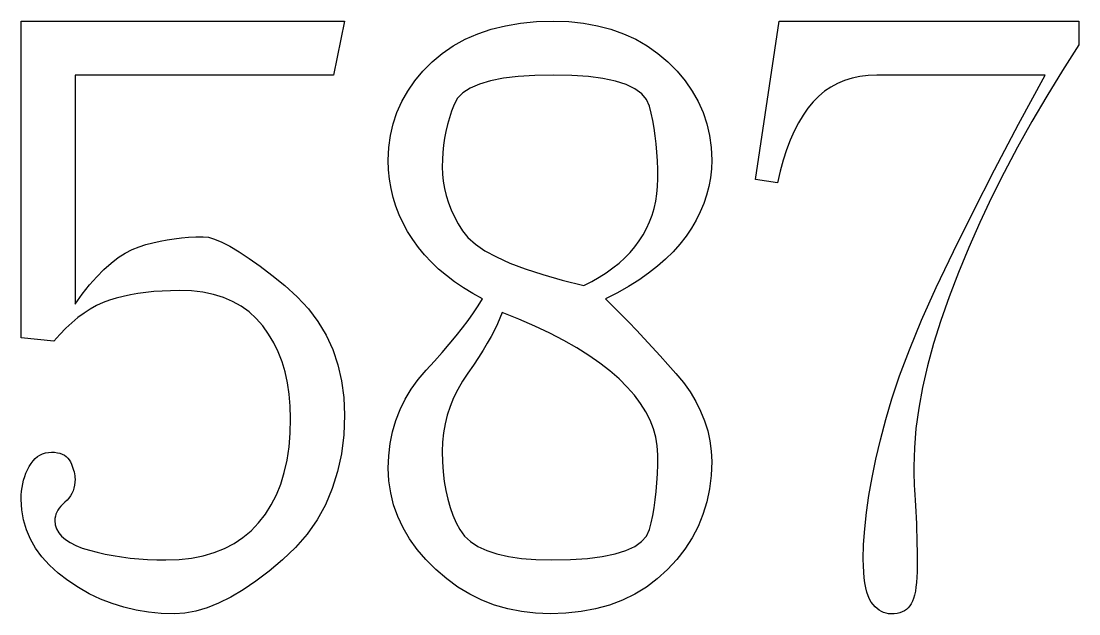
# Model space of a CAD drawing. Extents: x -210 to 210, y -160 to 160.
# Drawn here: x -152.87 to -146.73, y -145.18 to -141.74 of the extents above; entities that cross this region are included whole.
import ezdxf

# ---------------------------------------------------------------- set-up
doc = ezdxf.new("R2010")
doc.units = 0
doc.header["$MEASUREMENT"] = 0
doc.layers.get('0').update_dxf_attribs({"linetype": 'CONTINUOUS'})

msp = doc.modelspace()

# ---------------------------------------------------------------- linework, layer by layer
for points in [[(-151.810645, -142.992188), (-151.779727, -142.995654), (-151.779727, -142.995654), (-151.743398, -143.006143), (-151.743398, -143.006143), (-151.701602, -143.023623), (-151.701602, -143.023623), (-151.654404, -143.048105), (-151.654404, -143.048105), (-151.601807, -143.07959), (-151.601807, -143.07959), (-151.543711, -143.118057), (-151.543711, -143.118057), (-151.480215, -143.163506), (-151.480215, -143.163506), (-151.411387, -143.215938), (-151.411387, -143.215938), (-151.337012, -143.275381), (-151.337012, -143.275381), (-151.264277, -143.340615), (-151.264277, -143.340615), (-151.200088, -143.4104), (-151.200088, -143.4104), (-151.144404, -143.484814), (-151.144404, -143.484814), (-151.097354, -143.56376), (-151.097354, -143.56376), (-151.058857, -143.647314), (-151.058857, -143.647314), (-151.028887, -143.735449), (-151.028887, -143.735449), (-151.007441, -143.828135), (-151.007441, -143.828135), (-150.994609, -143.925439), (-150.994609, -143.925439), (-150.990352, -144.027324), (-150.990352, -144.027324), (-150.994746, -144.141855), (-150.994746, -144.141855), (-151.008057, -144.251094), (-151.008057, -144.251094), (-151.030215, -144.355), (-151.030215, -144.355), (-151.061279, -144.453613), (-151.061279, -144.453613), (-151.101123, -144.546953), (-151.101123, -144.546953), (-151.149854, -144.63498), (-151.149854, -144.63498), (-151.20748, -144.717676), (-151.20748, -144.717676), (-151.273926, -144.795059), (-151.273926, -144.795059), (-151.349248, -144.867178), (-151.349248, -144.867178), (-151.427852, -144.932744), (-151.427852, -144.932744), (-151.504277, -144.990625), (-151.504277, -144.990625), (-151.578496, -145.040781), (-151.578496, -145.040781), (-151.650381, -145.083223), (-151.650381, -145.083223), (-151.720107, -145.117949), (-151.720107, -145.117949), (-151.787598, -145.14498), (-151.787598, -145.14498), (-151.852842, -145.164248), (-151.852842, -145.164248), (-151.915889, -145.175801), (-151.915889, -145.175801), (-151.976689, -145.179678), (-151.976689, -145.179678), (-152.052803, -145.177305), (-152.052803, -145.177305), (-152.127012, -145.170156), (-152.127012, -145.170156), (-152.199404, -145.158213), (-152.199404, -145.158213), (-152.269902, -145.141582), (-152.269902, -145.141582), (-152.338506, -145.120146), (-152.338506, -145.120146), (-152.405273, -145.093936), (-152.405273, -145.093936), (-152.470215, -145.062979), (-152.470215, -145.062979), (-152.533203, -145.027275), (-152.533203, -145.027275), (-152.594355, -144.986807), (-152.594355, -144.986807), (-152.65125, -144.942881), (-152.65125, -144.942881), (-152.701426, -144.896865), (-152.701426, -144.896865), (-152.744873, -144.84873), (-152.744873, -144.84873), (-152.781738, -144.798486), (-152.781738, -144.798486), (-152.811826, -144.746113), (-152.811826, -144.746113), (-152.835205, -144.69165), (-152.835205, -144.69165), (-152.852002, -144.635078), (-152.852002, -144.635078), (-152.862002, -144.576396), (-152.862002, -144.576396), (-152.865352, -144.515605), (-152.865352, -144.515605), (-152.864756, -144.492041), (-152.864756, -144.492041), (-152.863027, -144.469053), (-152.863027, -144.469053), (-152.860234, -144.446719), (-152.860234, -144.446719), (-152.856201, -144.424941), (-152.856201, -144.424941), (-152.851074, -144.403789), (-152.851074, -144.403789), (-152.844727, -144.383252), (-152.844727, -144.383252), (-152.837275, -144.363281), (-152.837275, -144.363281), (-152.82874, -144.343945), (-152.82874, -144.343945), (-152.818975, -144.325195), (-152.818975, -144.325195), (-152.808223, -144.307744), (-152.808223, -144.307744), (-152.796504, -144.292383), (-152.796504, -144.292383), (-152.783945, -144.279063), (-152.783945, -144.279063), (-152.770508, -144.267793), (-152.770508, -144.267793), (-152.756113, -144.258574), (-152.756113, -144.258574), (-152.74085, -144.251406), (-152.74085, -144.251406), (-152.724688, -144.246279), (-152.724688, -144.246279), (-152.707578, -144.243193), (-152.707578, -144.243193), (-152.689561, -144.242178), (-152.689561, -144.242178), (-152.671816, -144.242852), (-152.671816, -144.242852), (-152.655449, -144.244941), (-152.655449, -144.244941), (-152.640508, -144.248428), (-152.640508, -144.248428), (-152.626885, -144.253252), (-152.626885, -144.253252), (-152.614688, -144.259512), (-152.614688, -144.259512), (-152.603896, -144.267109), (-152.603896, -144.267109), (-152.594414, -144.276123), (-152.594414, -144.276123), (-152.586387, -144.286543), (-152.586387, -144.286543), (-152.579697, -144.298311), (-152.579697, -144.298311), (-152.574111, -144.310654), (-152.574111, -144.310654), (-152.569102, -144.322676), (-152.569102, -144.322676), (-152.564824, -144.334404), (-152.564824, -144.334404), (-152.561143, -144.345801), (-152.561143, -144.345801), (-152.558145, -144.356934), (-152.558145, -144.356934), (-152.55585, -144.367783), (-152.55585, -144.367783), (-152.554199, -144.378301), (-152.554199, -144.378301), (-152.553213, -144.388496), (-152.553213, -144.388496), (-152.552842, -144.398418), (-152.552842, -144.398418), (-152.553604, -144.416494), (-152.553604, -144.416494), (-152.555723, -144.43374), (-152.555723, -144.43374), (-152.559326, -144.450215), (-152.559326, -144.450215), (-152.564453, -144.465938), (-152.564453, -144.465938), (-152.570918, -144.48085), (-152.570918, -144.48085), (-152.578857, -144.495), (-152.578857, -144.495), (-152.588311, -144.50835), (-152.588311, -144.50835), (-152.599131, -144.520928), (-152.599131, -144.520928), (-152.611436, -144.532695), (-152.611436, -144.532695), (-152.62377, -144.544121), (-152.62377, -144.544121), (-152.63458, -144.555615), (-152.63458, -144.555615), (-152.643994, -144.567148), (-152.643994, -144.567148), (-152.651982, -144.57876), (-152.651982, -144.57876), (-152.658447, -144.590439), (-152.658447, -144.590439), (-152.663516, -144.602148), (-152.663516, -144.602148), (-152.667109, -144.613926), (-152.667109, -144.613926), (-152.669307, -144.625781), (-152.669307, -144.625781), (-152.670029, -144.637686), (-152.670029, -144.637686), (-152.667598, -144.662979), (-152.667598, -144.662979), (-152.660146, -144.686748), (-152.660146, -144.686748), (-152.647822, -144.709004), (-152.647822, -144.709004), (-152.630488, -144.729795), (-152.630488, -144.729795), (-152.608271, -144.749043), (-152.608271, -144.749043), (-152.581064, -144.766797), (-152.581064, -144.766797), (-152.548936, -144.783066), (-152.548936, -144.783066), (-152.511846, -144.797803), (-152.511846, -144.797803), (-152.469844, -144.811016), (-152.469844, -144.811016), (-152.424814, -144.822803), (-152.424814, -144.822803), (-152.378652, -144.833203), (-152.378652, -144.833203), (-152.331484, -144.842227), (-152.331484, -144.842227), (-152.283203, -144.849854), (-152.283203, -144.849854), (-152.233828, -144.856084), (-152.233828, -144.856084), (-152.18335, -144.860938), (-152.18335, -144.860938), (-152.131855, -144.864395), (-152.131855, -144.864395), (-152.079229, -144.866494), (-152.079229, -144.866494), (-152.025508, -144.867178), (-152.025508, -144.867178), (-151.949482, -144.864512), (-151.949482, -144.864512), (-151.877432, -144.856553), (-151.877432, -144.856553), (-151.809561, -144.843281), (-151.809561, -144.843281), (-151.745801, -144.824717), (-151.745801, -144.824717), (-151.686143, -144.800859), (-151.686143, -144.800859), (-151.630566, -144.771699), (-151.630566, -144.771699), (-151.579102, -144.737197), (-151.579102, -144.737197), (-151.531699, -144.697402), (-151.531699, -144.697402), (-151.488389, -144.652324), (-151.488389, -144.652324), (-151.449482, -144.602422), (-151.449482, -144.602422), (-151.415098, -144.548145), (-151.415098, -144.548145), (-151.385303, -144.489561), (-151.385303, -144.489561), (-151.360107, -144.426641), (-151.360107, -144.426641), (-151.339482, -144.359365), (-151.339482, -144.359365), (-151.323496, -144.287754), (-151.323496, -144.287754), (-151.312012, -144.211797), (-151.312012, -144.211797), (-151.305186, -144.131494), (-151.305186, -144.131494), (-151.302842, -144.046855), (-151.302842, -144.046855), (-151.304814, -143.974619), (-151.304814, -143.974619), (-151.310801, -143.905566), (-151.310801, -143.905566), (-151.320752, -143.839609), (-151.320752, -143.839609), (-151.334717, -143.776807), (-151.334717, -143.776807), (-151.352598, -143.717109), (-151.352598, -143.717109), (-151.374443, -143.660605), (-151.374443, -143.660605), (-151.400313, -143.607188), (-151.400313, -143.607188), (-151.430176, -143.556895), (-151.430176, -143.556895), (-151.463984, -143.509746), (-151.463984, -143.509746), (-151.501758, -143.466699), (-151.501758, -143.466699), (-151.543584, -143.428711), (-151.543584, -143.428711), (-151.589307, -143.395811), (-151.589307, -143.395811), (-151.639043, -143.367979), (-151.639043, -143.367979), (-151.692744, -143.345195), (-151.692744, -143.345195), (-151.750449, -143.327441), (-151.750449, -143.327441), (-151.812119, -143.314805), (-151.812119, -143.314805), (-151.877744, -143.307197), (-151.877744, -143.307197), (-151.947383, -143.304678), (-151.947383, -143.304678), (-151.998652, -143.305361), (-151.998652, -143.305361), (-152.048398, -143.307451), (-152.048398, -143.307451), (-152.096553, -143.310918), (-152.096553, -143.310918), (-152.143193, -143.315762), (-152.143193, -143.315762), (-152.188242, -143.322002), (-152.188242, -143.322002), (-152.231689, -143.329609), (-152.231689, -143.329609), (-152.273564, -143.338623), (-152.273564, -143.338623), (-152.313906, -143.349053), (-152.313906, -143.349053), (-152.352646, -143.36082), (-152.352646, -143.36082), (-152.390371, -143.374863), (-152.390371, -143.374863), (-152.427617, -143.391934), (-152.427617, -143.391934), (-152.464404, -143.4121), (-152.464404, -143.4121), (-152.500732, -143.435313), (-152.500732, -143.435313), (-152.536494, -143.461641), (-152.536494, -143.461641), (-152.571855, -143.491016), (-152.571855, -143.491016), (-152.606699, -143.523496), (-152.606699, -143.523496), (-152.641055, -143.559023), (-152.641055, -143.559023), (-152.674912, -143.597637), (-152.674912, -143.597637), (-152.865352, -143.578115), (-152.865352, -143.578115), (-152.865352, -141.742188), (-152.865352, -141.742188), (-150.990352, -141.742188), (-150.990352, -141.742188), (-151.053818, -142.054678), (-151.053818, -142.054678), (-152.552842, -142.054678), (-152.552842, -142.054678), (-152.552842, -143.382803), (-152.552842, -143.382803), (-152.510615, -143.324688), (-152.510615, -143.324688), (-152.468691, -143.271875), (-152.468691, -143.271875), (-152.427002, -143.224375), (-152.427002, -143.224375), (-152.385508, -143.182178), (-152.385508, -143.182178), (-152.344297, -143.145293), (-152.344297, -143.145293), (-152.303281, -143.113721), (-152.303281, -143.113721), (-152.262588, -143.087402), (-152.262588, -143.087402), (-152.222051, -143.066426), (-152.222051, -143.066426), (-152.181748, -143.050762), (-152.181748, -143.050762), (-152.141494, -143.038486), (-152.141494, -143.038486), (-152.100947, -143.027617), (-152.100947, -143.027617), (-152.060254, -143.018213), (-152.060254, -143.018213), (-152.019248, -143.010244), (-152.019248, -143.010244), (-151.978018, -143.00376), (-151.978018, -143.00376), (-151.936514, -142.998691), (-151.936514, -142.998691), (-151.894824, -142.995059), (-151.894824, -142.995059), (-151.852842, -142.992881), (-151.852842, -142.992881), (-151.810645, -142.992188)], [(-148.861318, -144.295889), (-148.864492, -144.376934), (-148.864492, -144.376934), (-148.874014, -144.455137), (-148.874014, -144.455137), (-148.889824, -144.530518), (-148.889824, -144.530518), (-148.912002, -144.603076), (-148.912002, -144.603076), (-148.940488, -144.672793), (-148.940488, -144.672793), (-148.975283, -144.739688), (-148.975283, -144.739688), (-149.016426, -144.803721), (-149.016426, -144.803721), (-149.063896, -144.864951), (-149.063896, -144.864951), (-149.117676, -144.923311), (-149.117676, -144.923311), (-149.176748, -144.977119), (-149.176748, -144.977119), (-149.23999, -145.0246), (-149.23999, -145.0246), (-149.307314, -145.065742), (-149.307314, -145.065742), (-149.378848, -145.100566), (-149.378848, -145.100566), (-149.454521, -145.129023), (-149.454521, -145.129023), (-149.534355, -145.151182), (-149.534355, -145.151182), (-149.618398, -145.166992), (-149.618398, -145.166992), (-149.706553, -145.176514), (-149.706553, -145.176514), (-149.798828, -145.179678), (-149.798828, -145.179678), (-149.883193, -145.176514), (-149.883193, -145.176514), (-149.964854, -145.166992), (-149.964854, -145.166992), (-150.043818, -145.151182), (-150.043818, -145.151182), (-150.12001, -145.129023), (-150.12001, -145.129023), (-150.193555, -145.100566), (-150.193555, -145.100566), (-150.264355, -145.065742), (-150.264355, -145.065742), (-150.332402, -145.0246), (-150.332402, -145.0246), (-150.397822, -144.977119), (-150.397822, -144.977119), (-150.460449, -144.923311), (-150.460449, -144.923311), (-150.518369, -144.86542), (-150.518369, -144.86542), (-150.569453, -144.805654), (-150.569453, -144.805654), (-150.61376, -144.744023), (-150.61376, -144.744023), (-150.651191, -144.680518), (-150.651191, -144.680518), (-150.681885, -144.615146), (-150.681885, -144.615146), (-150.705693, -144.547881), (-150.705693, -144.547881), (-150.722725, -144.47875), (-150.722725, -144.47875), (-150.7329, -144.407793), (-150.7329, -144.407793), (-150.736318, -144.334961), (-150.736318, -144.334961), (-150.733633, -144.262314), (-150.733633, -144.262314), (-150.725488, -144.19208), (-150.725488, -144.19208), (-150.711895, -144.12418), (-150.711895, -144.12418), (-150.692939, -144.058613), (-150.692939, -144.058613), (-150.668516, -143.9954), (-150.668516, -143.9954), (-150.638682, -143.934561), (-150.638682, -143.934561), (-150.603398, -143.876064), (-150.603398, -143.876064), (-150.562744, -143.819902), (-150.562744, -143.819902), (-150.516602, -143.766104), (-150.516602, -143.766104), (-150.46918, -143.714238), (-150.46918, -143.714238), (-150.424492, -143.663887), (-150.424492, -143.663887), (-150.382627, -143.61501), (-150.382627, -143.61501), (-150.343496, -143.567656), (-150.343496, -143.567656), (-150.307119, -143.521797), (-150.307119, -143.521797), (-150.273564, -143.47748), (-150.273564, -143.47748), (-150.242803, -143.434609), (-150.242803, -143.434609), (-150.214717, -143.393311), (-150.214717, -143.393311), (-150.189443, -143.353506), (-150.189443, -143.353506), (-150.246572, -143.322246), (-150.246572, -143.322246), (-150.300654, -143.289258), (-150.300654, -143.289258), (-150.351689, -143.254502), (-150.351689, -143.254502), (-150.399717, -143.217998), (-150.399717, -143.217998), (-150.444766, -143.179746), (-150.444766, -143.179746), (-150.486816, -143.139746), (-150.486816, -143.139746), (-150.525762, -143.097998), (-150.525762, -143.097998), (-150.561768, -143.054502), (-150.561768, -143.054502), (-150.594727, -143.009258), (-150.594727, -143.009258), (-150.624453, -142.962578), (-150.624453, -142.962578), (-150.650693, -142.914746), (-150.650693, -142.914746), (-150.673408, -142.865752), (-150.673408, -142.865752), (-150.692627, -142.815635), (-150.692627, -142.815635), (-150.708379, -142.764375), (-150.708379, -142.764375), (-150.720596, -142.711934), (-150.720596, -142.711934), (-150.729375, -142.658379), (-150.729375, -142.658379), (-150.734619, -142.603691), (-150.734619, -142.603691), (-150.736318, -142.547842), (-150.736318, -142.547842), (-150.733213, -142.475215), (-150.733213, -142.475215), (-150.723818, -142.404971), (-150.723818, -142.404971), (-150.708125, -142.337051), (-150.708125, -142.337051), (-150.686221, -142.271504), (-150.686221, -142.271504), (-150.657949, -142.208291), (-150.657949, -142.208291), (-150.623516, -142.147451), (-150.623516, -142.147451), (-150.582764, -142.088936), (-150.582764, -142.088936), (-150.535762, -142.032803), (-150.535762, -142.032803), (-150.482412, -141.978994), (-150.482412, -141.978994), (-150.423584, -141.929297), (-150.423584, -141.929297), (-150.35999, -141.885449), (-150.35999, -141.885449), (-150.291504, -141.847412), (-150.291504, -141.847412), (-150.218145, -141.815244), (-150.218145, -141.815244), (-150.14002, -141.788945), (-150.14002, -141.788945), (-150.057119, -141.768496), (-150.057119, -141.768496), (-149.969355, -141.753896), (-149.969355, -141.753896), (-149.876699, -141.745107), (-149.876699, -141.745107), (-149.779307, -141.742188), (-149.779307, -141.742188), (-149.690117, -141.745107), (-149.690117, -141.745107), (-149.604736, -141.753896), (-149.604736, -141.753896), (-149.523242, -141.768496), (-149.523242, -141.768496), (-149.445605, -141.788945), (-149.445605, -141.788945), (-149.371816, -141.815244), (-149.371816, -141.815244), (-149.301885, -141.847412), (-149.301885, -141.847412), (-149.23584, -141.885449), (-149.23584, -141.885449), (-149.173574, -141.929297), (-149.173574, -141.929297), (-149.115234, -141.978994), (-149.115234, -141.978994), (-149.061943, -142.032803), (-149.061943, -142.032803), (-149.014951, -142.088936), (-149.014951, -142.088936), (-148.974199, -142.147451), (-148.974199, -142.147451), (-148.939697, -142.208291), (-148.939697, -142.208291), (-148.911504, -142.271504), (-148.911504, -142.271504), (-148.889531, -142.337051), (-148.889531, -142.337051), (-148.873896, -142.404971), (-148.873896, -142.404971), (-148.864492, -142.475215), (-148.864492, -142.475215), (-148.861318, -142.547842), (-148.861318, -142.547842), (-148.863154, -142.5996), (-148.863154, -142.5996), (-148.868721, -142.650693), (-148.868721, -142.650693), (-148.87793, -142.701104), (-148.87793, -142.701104), (-148.890752, -142.750879), (-148.890752, -142.750879), (-148.907344, -142.799941), (-148.907344, -142.799941), (-148.927559, -142.848398), (-148.927559, -142.848398), (-148.951426, -142.896191), (-148.951426, -142.896191), (-148.978994, -142.943281), (-148.978994, -142.943281), (-149.010254, -142.989736), (-149.010254, -142.989736), (-149.045479, -143.035215), (-149.045479, -143.035215), (-149.084775, -143.079443), (-149.084775, -143.079443), (-149.128301, -143.122373), (-149.128301, -143.122373), (-149.175898, -143.164053), (-149.175898, -143.164053), (-149.227783, -143.204492), (-149.227783, -143.204492), (-149.283691, -143.243643), (-149.283691, -143.243643), (-149.343877, -143.281523), (-149.343877, -143.281523), (-149.408145, -143.318145), (-149.408145, -143.318145), (-149.476563, -143.353506), (-149.476563, -143.353506), (-149.432002, -143.397402), (-149.432002, -143.397402), (-149.387256, -143.442363), (-149.387256, -143.442363), (-149.342285, -143.488301), (-149.342285, -143.488301), (-149.297178, -143.535303), (-149.297178, -143.535303), (-149.251895, -143.583311), (-149.251895, -143.583311), (-149.206416, -143.632354), (-149.206416, -143.632354), (-149.160762, -143.682432), (-149.160762, -143.682432), (-149.114863, -143.733516), (-149.114863, -143.733516), (-149.068848, -143.785645), (-149.068848, -143.785645), (-149.025322, -143.838721), (-149.025322, -143.838721), (-148.986875, -143.892695), (-148.986875, -143.892695), (-148.953613, -143.947559), (-148.953613, -143.947559), (-148.925391, -144.003359), (-148.925391, -144.003359), (-148.902354, -144.060059), (-148.902354, -144.060059), (-148.884385, -144.117686), (-148.884385, -144.117686), (-148.871582, -144.176152), (-148.871582, -144.176152), (-148.863896, -144.235566), (-148.863896, -144.235566), (-148.861318, -144.295889)], [(-146.732363, -141.878887), (-146.827754, -142.028301), (-146.827754, -142.028301), (-146.91876, -142.177041), (-146.91876, -142.177041), (-147.005244, -142.325137), (-147.005244, -142.325137), (-147.087275, -142.472549), (-147.087275, -142.472549), (-147.164863, -142.619277), (-147.164863, -142.619277), (-147.237988, -142.765391), (-147.237988, -142.765391), (-147.306641, -142.91082), (-147.306641, -142.91082), (-147.37085, -143.055605), (-147.37085, -143.055605), (-147.430615, -143.199697), (-147.430615, -143.199697), (-147.484912, -143.341396), (-147.484912, -143.341396), (-147.532822, -143.478896), (-147.532822, -143.478896), (-147.574346, -143.612295), (-147.574346, -143.612295), (-147.609502, -143.741504), (-147.609502, -143.741504), (-147.638242, -143.866553), (-147.638242, -143.866553), (-147.660645, -143.987451), (-147.660645, -143.987451), (-147.67665, -144.10418), (-147.67665, -144.10418), (-147.686152, -144.216777), (-147.686152, -144.216777), (-147.689385, -144.325195), (-147.689385, -144.325195), (-147.689258, -144.343408), (-147.689258, -144.343408), (-147.688896, -144.363398), (-147.688896, -144.363398), (-147.688301, -144.385146), (-147.688301, -144.385146), (-147.687432, -144.408613), (-147.687432, -144.408613), (-147.686406, -144.433857), (-147.686406, -144.433857), (-147.685068, -144.460811), (-147.685068, -144.460811), (-147.683486, -144.489531), (-147.683486, -144.489531), (-147.681641, -144.52001), (-147.681641, -144.52001), (-147.679629, -144.552246), (-147.679629, -144.552246), (-147.677559, -144.585957), (-147.677559, -144.585957), (-147.675781, -144.620957), (-147.675781, -144.620957), (-147.674199, -144.657227), (-147.674199, -144.657227), (-147.672852, -144.694717), (-147.672852, -144.694717), (-147.671748, -144.733506), (-147.671748, -144.733506), (-147.670957, -144.773574), (-147.670957, -144.773574), (-147.670342, -144.814922), (-147.670342, -144.814922), (-147.66999, -144.8575), (-147.66999, -144.8575), (-147.669863, -144.901367), (-147.669863, -144.901367), (-147.670303, -144.935908), (-147.670303, -144.935908), (-147.671504, -144.967881), (-147.671504, -144.967881), (-147.673633, -144.997373), (-147.673633, -144.997373), (-147.67665, -145.024316), (-147.67665, -145.024316), (-147.68042, -145.04874), (-147.68042, -145.04874), (-147.685068, -145.070615), (-147.685068, -145.070615), (-147.690547, -145.08998), (-147.690547, -145.08998), (-147.696855, -145.106807), (-147.696855, -145.106807), (-147.704053, -145.121084), (-147.704053, -145.121084), (-147.712217, -145.133379), (-147.712217, -145.133379), (-147.721621, -145.144238), (-147.721621, -145.144238), (-147.732246, -145.153623), (-147.732246, -145.153623), (-147.744072, -145.161602), (-147.744072, -145.161602), (-147.75708, -145.168096), (-147.75708, -145.168096), (-147.771299, -145.173145), (-147.771299, -145.173145), (-147.786738, -145.176758), (-147.786738, -145.176758), (-147.80335, -145.178945), (-147.80335, -145.178945), (-147.82123, -145.179678), (-147.82123, -145.179678), (-147.836123, -145.178828), (-147.836123, -145.178828), (-147.850518, -145.176279), (-147.850518, -145.176279), (-147.864385, -145.172061), (-147.864385, -145.172061), (-147.877617, -145.166143), (-147.877617, -145.166143), (-147.890371, -145.158574), (-147.890371, -145.158574), (-147.902598, -145.149307), (-147.902598, -145.149307), (-147.914248, -145.138311), (-147.914248, -145.138311), (-147.92541, -145.125654), (-147.92541, -145.125654), (-147.935986, -145.111309), (-147.935986, -145.111309), (-147.945684, -145.094727), (-147.945684, -145.094727), (-147.954287, -145.075381), (-147.954287, -145.075381), (-147.961738, -145.053252), (-147.961738, -145.053252), (-147.968008, -145.028379), (-147.968008, -145.028379), (-147.973193, -145.000693), (-147.973193, -145.000693), (-147.977178, -144.970234), (-147.977178, -144.970234), (-147.98002, -144.937021), (-147.98002, -144.937021), (-147.981807, -144.901064), (-147.981807, -144.901064), (-147.982363, -144.862295), (-147.982363, -144.862295), (-147.980273, -144.776553), (-147.980273, -144.776553), (-147.974121, -144.686387), (-147.974121, -144.686387), (-147.963926, -144.591807), (-147.963926, -144.591807), (-147.949609, -144.492891), (-147.949609, -144.492891), (-147.931143, -144.389521), (-147.931143, -144.389521), (-147.908584, -144.281748), (-147.908584, -144.281748), (-147.881953, -144.169609), (-147.881953, -144.169609), (-147.851182, -144.053086), (-147.851182, -144.053086), (-147.816348, -143.932119), (-147.816348, -143.932119), (-147.772578, -143.799482), (-147.772578, -143.799482), (-147.715107, -143.647822), (-147.715107, -143.647822), (-147.643809, -143.477197), (-147.643809, -143.477197), (-147.558857, -143.287598), (-147.558857, -143.287598), (-147.460068, -143.078984), (-147.460068, -143.078984), (-147.347598, -142.851387), (-147.347598, -142.851387), (-147.221387, -142.604795), (-147.221387, -142.604795), (-147.081416, -142.339248), (-147.081416, -142.339248), (-146.927686, -142.054678), (-146.927686, -142.054678), (-147.904248, -142.054678), (-147.904248, -142.054678), (-147.954102, -142.056611), (-147.954102, -142.056611), (-148.001758, -142.062393), (-148.001758, -142.062393), (-148.047178, -142.072021), (-148.047178, -142.072021), (-148.090391, -142.085557), (-148.090391, -142.085557), (-148.131357, -142.1029), (-148.131357, -142.1029), (-148.17002, -142.124121), (-148.17002, -142.124121), (-148.206543, -142.149199), (-148.206543, -142.149199), (-148.24085, -142.178115), (-148.24085, -142.178115), (-148.272891, -142.210918), (-148.272891, -142.210918), (-148.30291, -142.247559), (-148.30291, -142.247559), (-148.33124, -142.288105), (-148.33124, -142.288105), (-148.357793, -142.33248), (-148.357793, -142.33248), (-148.382559, -142.380684), (-148.382559, -142.380684), (-148.405645, -142.432754), (-148.405645, -142.432754), (-148.426934, -142.488721), (-148.426934, -142.488721), (-148.446514, -142.548486), (-148.446514, -142.548486), (-148.464365, -142.612148), (-148.464365, -142.612148), (-148.4804, -142.679678), (-148.4804, -142.679678), (-148.607354, -142.660137), (-148.607354, -142.660137), (-148.470645, -141.742188), (-148.470645, -141.742188), (-146.732363, -141.742188), (-146.732363, -141.742188), (-146.732363, -141.878887)], [(-149.173828, -142.655254), (-149.174434, -142.602813), (-149.174434, -142.602813), (-149.17625, -142.551807), (-149.17625, -142.551807), (-149.179248, -142.502246), (-149.179248, -142.502246), (-149.183486, -142.45415), (-149.183486, -142.45415), (-149.188906, -142.40751), (-149.188906, -142.40751), (-149.195566, -142.362295), (-149.195566, -142.362295), (-149.203379, -142.318516), (-149.203379, -142.318516), (-149.212402, -142.276211), (-149.212402, -142.276211), (-149.222656, -142.235352), (-149.222656, -142.235352), (-149.239199, -142.197402), (-149.239199, -142.197402), (-149.267021, -142.163975), (-149.267021, -142.163975), (-149.306221, -142.13498), (-149.306221, -142.13498), (-149.356748, -142.110439), (-149.356748, -142.110439), (-149.418574, -142.090352), (-149.418574, -142.090352), (-149.491758, -142.074717), (-149.491758, -142.074717), (-149.576279, -142.063604), (-149.576279, -142.063604), (-149.672119, -142.056895), (-149.672119, -142.056895), (-149.779307, -142.054678), (-149.779307, -142.054678), (-149.886729, -142.056777), (-149.886729, -142.056777), (-149.983291, -142.063115), (-149.983291, -142.063115), (-150.069014, -142.073672), (-150.069014, -142.073672), (-150.143926, -142.088418), (-150.143926, -142.088418), (-150.207891, -142.107432), (-150.207891, -142.107432), (-150.261104, -142.130615), (-150.261104, -142.130615), (-150.303398, -142.158057), (-150.303398, -142.158057), (-150.334854, -142.189697), (-150.334854, -142.189697), (-150.355469, -142.225576), (-150.355469, -142.225576), (-150.369883, -142.263789), (-150.369883, -142.263789), (-150.3825, -142.30248), (-150.3825, -142.30248), (-150.393438, -142.341689), (-150.393438, -142.341689), (-150.402783, -142.381357), (-150.402783, -142.381357), (-150.410352, -142.421484), (-150.410352, -142.421484), (-150.41626, -142.462109), (-150.41626, -142.462109), (-150.420488, -142.503242), (-150.420488, -142.503242), (-150.422979, -142.544824), (-150.422979, -142.544824), (-150.423828, -142.586904), (-150.423828, -142.586904), (-150.422422, -142.629102), (-150.422422, -142.629102), (-150.418105, -142.671045), (-150.418105, -142.671045), (-150.41082, -142.712783), (-150.41082, -142.712783), (-150.400684, -142.754258), (-150.400684, -142.754258), (-150.387686, -142.795469), (-150.387686, -142.795469), (-150.371758, -142.836436), (-150.371758, -142.836436), (-150.352988, -142.877207), (-150.352988, -142.877207), (-150.331299, -142.917725), (-150.331299, -142.917725), (-150.306641, -142.957998), (-150.306641, -142.957998), (-150.274844, -142.997578), (-150.274844, -142.997578), (-150.231436, -143.036123), (-150.231436, -143.036123), (-150.176455, -143.073545), (-150.176455, -143.073545), (-150.109912, -143.109873), (-150.109912, -143.109873), (-150.031807, -143.145176), (-150.031807, -143.145176), (-149.94209, -143.179355), (-149.94209, -143.179355), (-149.84082, -143.212422), (-149.84082, -143.212422), (-149.727988, -143.244443), (-149.727988, -143.244443), (-149.603516, -143.275381), (-149.603516, -143.275381), (-149.557109, -143.251943), (-149.557109, -143.251943), (-149.513379, -143.227148), (-149.513379, -143.227148), (-149.472227, -143.201055), (-149.472227, -143.201055), (-149.433779, -143.173604), (-149.433779, -143.173604), (-149.397959, -143.144873), (-149.397959, -143.144873), (-149.364814, -143.114756), (-149.364814, -143.114756), (-149.334355, -143.083379), (-149.334355, -143.083379), (-149.306445, -143.050645), (-149.306445, -143.050645), (-149.28125, -143.016611), (-149.28125, -143.016611), (-149.25873, -142.98126), (-149.25873, -142.98126), (-149.238828, -142.944727), (-149.238828, -142.944727), (-149.221553, -142.906992), (-149.221553, -142.906992), (-149.207021, -142.868057), (-149.207021, -142.868057), (-149.195059, -142.8279), (-149.195059, -142.8279), (-149.185811, -142.786563), (-149.185811, -142.786563), (-149.17915, -142.744004), (-149.17915, -142.744004), (-149.175186, -142.700225), (-149.175186, -142.700225), (-149.173828, -142.655254)], [(-150.423828, -144.237295), (-150.422607, -144.297852), (-150.422607, -144.297852), (-150.418818, -144.355938), (-150.418818, -144.355938), (-150.41248, -144.411445), (-150.41248, -144.411445), (-150.403555, -144.464434), (-150.403555, -144.464434), (-150.392207, -144.514893), (-150.392207, -144.514893), (-150.378301, -144.562793), (-150.378301, -144.562793), (-150.361807, -144.608203), (-150.361807, -144.608203), (-150.342822, -144.651055), (-150.342822, -144.651055), (-150.321279, -144.691396), (-150.321279, -144.691396), (-150.294502, -144.728271), (-150.294502, -144.728271), (-150.25958, -144.76085), (-150.25958, -144.76085), (-150.216611, -144.789053), (-150.216611, -144.789053), (-150.165518, -144.812939), (-150.165518, -144.812939), (-150.106445, -144.83248), (-150.106445, -144.83248), (-150.039199, -144.847646), (-150.039199, -144.847646), (-149.963887, -144.858496), (-149.963887, -144.858496), (-149.880557, -144.86501), (-149.880557, -144.86501), (-149.789063, -144.867178), (-149.789063, -144.867178), (-149.679883, -144.86501), (-149.679883, -144.86501), (-149.582227, -144.858496), (-149.582227, -144.858496), (-149.496094, -144.847646), (-149.496094, -144.847646), (-149.421621, -144.83248), (-149.421621, -144.83248), (-149.358643, -144.812939), (-149.358643, -144.812939), (-149.307314, -144.789053), (-149.307314, -144.789053), (-149.26751, -144.76085), (-149.26751, -144.76085), (-149.239316, -144.728271), (-149.239316, -144.728271), (-149.222656, -144.691396), (-149.222656, -144.691396), (-149.212402, -144.651309), (-149.212402, -144.651309), (-149.203379, -144.60915), (-149.203379, -144.60915), (-149.195566, -144.56499), (-149.195566, -144.56499), (-149.188906, -144.51873), (-149.188906, -144.51873), (-149.183486, -144.470449), (-149.183486, -144.470449), (-149.179248, -144.420117), (-149.179248, -144.420117), (-149.17625, -144.367744), (-149.17625, -144.367744), (-149.174434, -144.313301), (-149.174434, -144.313301), (-149.173828, -144.256816), (-149.173828, -144.256816), (-149.176641, -144.206064), (-149.176641, -144.206064), (-149.184941, -144.155781), (-149.184941, -144.155781), (-149.198789, -144.105986), (-149.198789, -144.105986), (-149.218203, -144.056689), (-149.218203, -144.056689), (-149.243145, -144.007861), (-149.243145, -144.007861), (-149.273691, -143.959512), (-149.273691, -143.959512), (-149.309697, -143.911641), (-149.309697, -143.911641), (-149.351318, -143.864248), (-149.351318, -143.864248), (-149.398447, -143.817383), (-149.398447, -143.817383), (-149.451182, -143.771123), (-149.451182, -143.771123), (-149.509658, -143.725742), (-149.509658, -143.725742), (-149.57374, -143.681182), (-149.57374, -143.681182), (-149.643438, -143.63749), (-149.643438, -143.63749), (-149.718877, -143.594619), (-149.718877, -143.594619), (-149.799912, -143.552617), (-149.799912, -143.552617), (-149.886729, -143.511445), (-149.886729, -143.511445), (-149.979111, -143.471104), (-149.979111, -143.471104), (-150.077148, -143.431621), (-150.077148, -143.431621), (-150.089238, -143.463926), (-150.089238, -143.463926), (-150.103809, -143.497939), (-150.103809, -143.497939), (-150.12085, -143.533613), (-150.12085, -143.533613), (-150.140371, -143.571006), (-150.140371, -143.571006), (-150.162354, -143.610059), (-150.162354, -143.610059), (-150.186758, -143.650811), (-150.186758, -143.650811), (-150.213691, -143.693252), (-150.213691, -143.693252), (-150.243047, -143.737363), (-150.243047, -143.737363), (-150.274902, -143.783193), (-150.274902, -143.783193), (-150.306152, -143.830254), (-150.306152, -143.830254), (-150.33375, -143.878193), (-150.33375, -143.878193), (-150.357676, -143.926953), (-150.357676, -143.926953), (-150.377881, -143.976553), (-150.377881, -143.976553), (-150.394395, -144.027021), (-150.394395, -144.027021), (-150.407285, -144.078311), (-150.407285, -144.078311), (-150.416494, -144.130479), (-150.416494, -144.130479), (-150.422012, -144.183457), (-150.422012, -144.183457), (-150.423828, -144.237295)]]:
    msp.add_lwpolyline(points)

doc.saveas('drawing.dxf')
